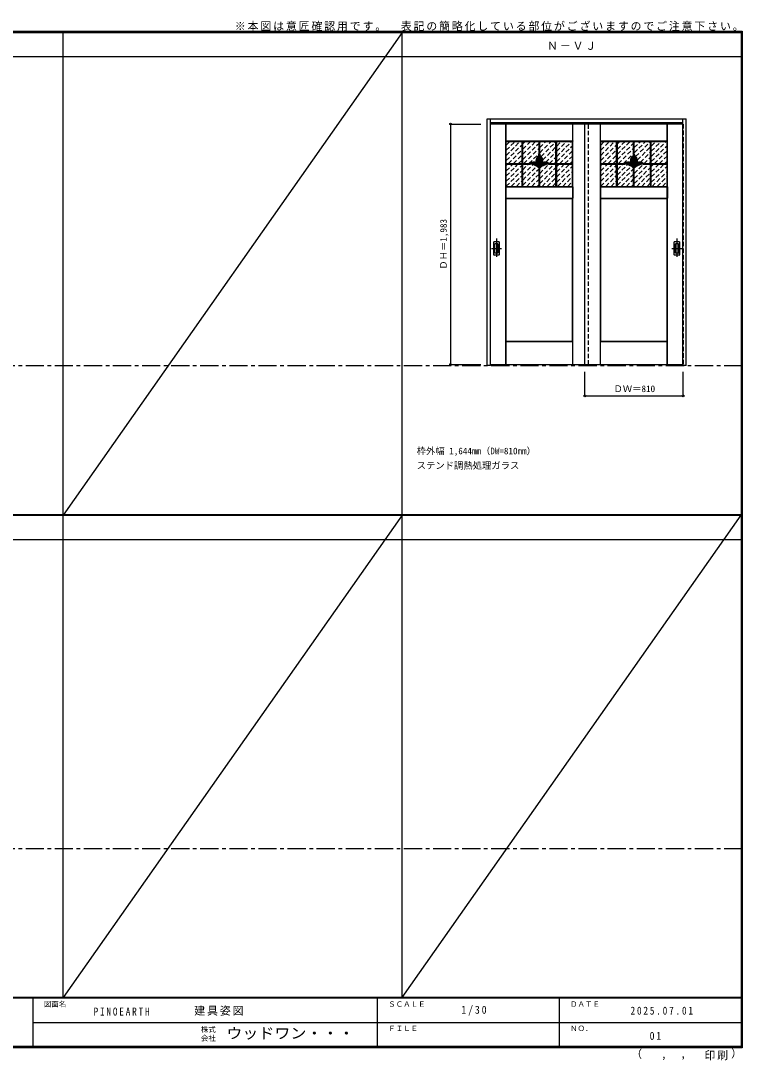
# Model space of a CAD drawing. Units: millimetres, scale not verified. Extents: x -6000 to 5700, y -4307 to 4260.
# Drawn here: x -250 to 5700, y -4307 to 4260 of the extents above; entities that cross this region are included whole.
import ezdxf
from ezdxf.enums import TextEntityAlignment as Align

# ---------------------------------------------------------------- set-up
doc = ezdxf.new("R2010")
doc.units = ezdxf.units.MM
doc.header["$LTSCALE"] = 30
doc.header["$PDMODE"] = 32
doc.header["$PDSIZE"] = 15
doc.linetypes.add('CHAIN1', pattern=[8, 5, -1, 1, -1])
doc.linetypes.add('DASHED1', pattern=[1.8, 1.2, -0.6])
for name, color, linetype in [('0-1_通り芯', 4, 'CHAIN1'), ('0-2_扉', 4, 'DASHED1'), ('0-3_仕上げ', 4, 'Continuous'), ('0-4_枠', 3, 'Continuous'), ('0-6_引手', 3, 'Continuous'), ('0-A_文字', 7, 'Continuous'), ('0-B_寸法', 7, 'Continuous'), ('0-C_ハッチ', 4, 'DASHED1'), ('F-1_枠', 6, 'Continuous'), ('F-A_文字', 7, 'Continuous')]:
    doc.layers.add(name, color=color, linetype=linetype)
doc.styles.add('ＭＳ ゴシック', font='')
doc.styles.get('ＭＳ ゴシック').set_extended_font_data('MS Gothic')

msp = doc.modelspace()

# ---------------------------------------------------------------- linework, layer by layer
at = {"layer": '0-1_通り芯'}
for p, q in [((3673, 2465), (3673, 2303)), ((5161, 2465), (5161, 2303)), ((3632, 2384), (3714, 2384)), ((5120, 2384), (5202, 2384))]:
    msp.add_line(p, q, dxfattribs=at)
at = {"layer": '0-1_通り芯', "color": 7}
for p, q in [((-5490, 1418), (5690, 1418)), ((-5490, -2562.5), (5690, -2562.5))]:
    msp.add_line(p, q, dxfattribs=at)
at = {"layer": '0-2_扉'}
for p, q in [((3622, 3409.5), (3622, 1426.5)), ((3625, 3409.5), (3622, 3409.5)), ((4432, 1426.5), (4432, 3409.5)), ((5209, 3409.5), (5212, 3409.5)), ((3622, 1426.5), (3625, 1426.5))]:
    msp.add_line(p, q, dxfattribs=at)
at = {"layer": '0-2_扉', "color": 3, "linetype": 'Continuous'}
for p, q in [((5209, 3409.5), (3625, 3409.5)), ((4402, 1426.5), (4402, 3409.5)), ((3625, 1426.5), (5209, 1426.5))]:
    msp.add_line(p, q, dxfattribs=at)
at = {"layer": '0-2_扉'}
msp.add_lwpolyline([(5212, 3409.5), (5212, 1426.5), (5209, 1426.5)], dxfattribs=at)
at = {"layer": '0-3_仕上げ', "color": 7}
for p, q in [((3750, 1426.5), (3750, 3409.5)), ((3751, 3268.5), (3751, 3409.5)), ((3752, 3269.5), (3752, 3409.5)), ((4302, 3269.5), (4302, 3409.5)), ((4303, 3268.5), (4303, 3409.5)), ((4304, 1426.5), (4304, 3409.5)), ((4530, 1426.5), (4530, 3409.5)), ((4531, 3268.5), (4531, 3409.5)), ((4532, 3269.5), (4532, 3409.5)), ((5082, 3269.5), (5082, 3409.5)), ((5083, 3268.5), (5083, 3409.5)), ((5084, 1426.5), (5084, 3409.5)), ((3752, 3269.5), (4302, 3269.5)), ((4300, 3265.5), (4303, 3268.5)), ((4302, 3269.5), (4303, 3268.5)), ((4532, 3269.5), (5082, 3269.5)), ((5080, 3265.5), (5083, 3268.5)), ((5082, 3269.5), (5083, 3268.5)), ((3751, 2892.5), (3754, 2895.5)), ((3751, 2892.5), (3752, 2891.5)), ((3751, 2892.5), (3751, 2798.5)), ((3752, 2799.5), (3752, 2891.5)), ((3752, 2891.5), (4302, 2891.5)), ((4302, 2799.5), (4302, 2891.5)), ((4303, 2892.5), (4303, 2798.5)), ((4531, 2892.5), (4534, 2895.5)), ((4531, 2892.5), (4532, 2891.5)), ((4531, 2892.5), (4531, 2798.5)), ((4532, 2799.5), (4532, 2891.5)), ((4532, 2891.5), (5082, 2891.5)), ((5082, 2799.5), (5082, 2891.5)), ((5083, 2892.5), (5083, 2798.5)), ((3752, 2799.5), (4302, 2799.5)), ((4300, 2795.5), (4303, 2798.5)), ((4302, 2799.5), (4303, 2798.5)), ((4532, 2799.5), (5082, 2799.5)), ((5080, 2795.5), (5083, 2798.5)), ((5082, 2799.5), (5083, 2798.5)), ((3751, 1617.5), (3754, 1620.5)), ((3751, 1617.5), (3752, 1616.5)), ((3751, 1426.5), (3751, 1617.5)), ((3752, 1616.5), (4302, 1616.5)), ((3752, 1426.5), (3752, 1616.5)), ((4302, 1426.5), (4302, 1616.5)), ((4303, 1426.5), (4303, 1617.5)), ((4531, 1617.5), (4534, 1620.5)), ((4531, 1617.5), (4532, 1616.5)), ((4531, 1426.5), (4531, 1617.5)), ((4532, 1616.5), (5082, 1616.5)), ((4532, 1426.5), (4532, 1616.5)), ((5082, 1426.5), (5082, 1616.5)), ((5083, 1426.5), (5083, 1617.5))]:
    msp.add_line(p, q, dxfattribs=at)
at = {"layer": '0-3_仕上げ', "color": 3}
for p, q in [((3754, 3265.5), (4300, 3265.5)), ((3754, 2895.5), (3754, 3265.5)), ((3884, 2895.5), (3884, 3265.5)), ((3890, 2895.5), (3890, 3265.5)), ((4024, 3160.82), (4024, 3265.5)), ((4030, 3160.82), (4030, 3265.5)), ((4164, 2895.5), (4164, 3265.5)), ((4170, 2895.5), (4170, 3265.5)), ((4300, 2895.5), (4300, 3265.5)), ((4534, 3265.5), (5080, 3265.5)), ((4534, 2895.5), (4534, 3265.5)), ((4664, 2895.5), (4664, 3265.5)), ((4670, 2895.5), (4670, 3265.5)), ((4804, 3160.82), (4804, 3265.5)), ((4810, 3160.82), (4810, 3265.5)), ((4944, 2895.5), (4944, 3265.5)), ((4950, 2895.5), (4950, 3265.5)), ((5080, 2895.5), (5080, 3265.5)), ((3754, 3083.5), (3949.82, 3083.5)), ((3754, 3077.5), (3951, 3077.5)), ((4024, 2895.5), (4024, 3044.38)), ((4030, 2895.5), (4030, 3044.38)), ((4102.99, 3077.5), (4300, 3077.5)), ((4104.18, 3083.5), (4300, 3083.5)), ((4534, 3083.5), (4729.82, 3083.5)), ((4534, 3077.5), (4731, 3077.5)), ((4804, 2895.5), (4804, 3044.38)), ((4810, 2895.5), (4810, 3044.38)), ((4882.99, 3077.5), (5080, 3077.5)), ((4884.18, 3083.5), (5080, 3083.5)), ((3754, 2895.5), (4300, 2895.5)), ((4534, 2895.5), (5080, 2895.5)), ((3754, 2795.5), (4300, 2795.5)), ((3754, 1620.5), (3754, 2795.5)), ((4300, 1620.5), (4300, 2795.5)), ((4534, 2795.5), (5080, 2795.5)), ((4534, 1620.5), (4534, 2795.5)), ((5080, 1620.5), (5080, 2795.5)), ((3754, 1620.5), (4300, 1620.5)), ((4534, 1620.5), (5080, 1620.5))]:
    msp.add_line(p, q, dxfattribs=at)
at = {"layer": '0-3_仕上げ', "color": 3, "linetype": 'CHAIN1'}
for p, q in [((3887, 2895.5), (3887, 3265.5)), ((4027, 3160.82), (4027, 3265.5)), ((4167, 2895.5), (4167, 3265.5)), ((4667, 2895.5), (4667, 3265.5)), ((4807, 3160.82), (4807, 3265.5)), ((4947, 2895.5), (4947, 3265.5)), ((3754, 3080.5), (3951, 3080.5)), ((4027, 2895.5), (4027, 3050.39)), ((4103, 3080.5), (4300, 3080.5)), ((4534, 3080.5), (4731, 3080.5)), ((4807, 2895.5), (4807, 3050.39)), ((4883, 3080.5), (5080, 3080.5))]:
    msp.add_line(p, q, dxfattribs=at)
at = {"layer": '0-3_仕上げ', "color": 7}
for points in [[(3752, 3269.5), (3751, 3268.5), (3754, 3265.5)], [(4532, 3269.5), (4531, 3268.5), (4534, 3265.5)], [(4300, 2895.5), (4303, 2892.5), (4302, 2891.5)], [(5080, 2895.5), (5083, 2892.5), (5082, 2891.5)], [(3752, 2799.5), (3751, 2798.5), (3754, 2795.5)], [(4532, 2799.5), (4531, 2798.5), (4534, 2795.5)], [(4300, 1620.5), (4303, 1617.5), (4302, 1616.5)], [(5080, 1620.5), (5083, 1617.5), (5082, 1616.5)]]:
    msp.add_lwpolyline(points, dxfattribs=at)
at = {"layer": '0-3_仕上げ', "color": 3}
for centre, radius, start, end in [((3982.07, 3047.94), 48, 65.27067, 132.2051), ((3982.07, 3047.94), 42, 7.55844, 122.98693), ((4041.62, 3108.59), 43, 131.16277, 203.35991), ((4041.62, 3108.59), 37, 131.16277, 225.52075), ((3992.26, 3165.06), 32, 311.16277, 353.05604), ((3992.26, 3165.06), 38, 311.16277, 336.10603), ((4061.74, 3165.06), 38, 203.89397, 228.83723), ((4061.74, 3165.06), 32, 186.94396, 228.83723), ((4071.93, 3047.94), 42, 57.01307, 172.44156), ((4012.38, 3108.59), 37, 314.47925, 48.83723), ((4012.38, 3108.59), 43, 336.64009, 48.83723), ((4071.93, 3047.94), 48, 47.7949, 114.72933), ((4762.07, 3047.94), 48, 65.27067, 132.2051), ((4762.07, 3047.94), 42, 7.55844, 122.98693), ((4821.62, 3108.59), 43, 131.16277, 203.35991), ((4821.62, 3108.59), 37, 131.16277, 225.52075), ((4772.26, 3165.06), 32, 311.16277, 353.05604), ((4772.26, 3165.06), 38, 311.16277, 336.10603), ((4841.74, 3165.06), 38, 203.89397, 228.83723), ((4841.74, 3165.06), 32, 186.94396, 228.83723), ((4851.93, 3047.94), 42, 57.01307, 172.44156), ((4792.38, 3108.59), 37, 314.47925, 48.83723), ((4792.38, 3108.59), 43, 336.64009, 48.83723), ((4851.93, 3047.94), 48, 47.7949, 114.72933), ((3951.01, 2980.5), 97, 41.19177, 90.00377), ((3951.01, 2980.5), 103, 45.10773, 85.43764), ((3982.07, 3047.94), 48, 20.5908, 45.52075), ((4071.93, 3047.94), 48, 134.47925, 159.4092), ((4102.99, 2980.5), 97, 90, 138.80823), ((4102.99, 2980.5), 103, 94.56236, 134.89227), ((4731.01, 2980.5), 97, 41.19177, 90.00377), ((4731.01, 2980.5), 103, 45.10773, 85.43764), ((4762.07, 3047.94), 48, 20.5908, 45.52075), ((4851.93, 3047.94), 48, 134.47925, 159.4092), ((4882.99, 2980.5), 97, 90, 138.80823), ((4882.99, 2980.5), 103, 94.56236, 134.89227)]:
    msp.add_arc(centre, radius, start, end, dxfattribs=at)
at = {"layer": '0-3_仕上げ', "color": 3, "linetype": 'CHAIN1'}
for centre, radius, start, end in [((3982.07, 3047.94), 45, 3.11365, 133.65902), ((4041.62, 3108.59), 40, 131.16277, 225.52075), ((3992.26, 3165.06), 35, 311.16277, 353.05604), ((4061.74, 3165.06), 35, 186.94396, 228.83723), ((4071.93, 3047.94), 45, 46.34098, 176.88635), ((4012.38, 3108.59), 40, 314.47925, 48.83723), ((4762.07, 3047.94), 45, 3.11365, 133.65902), ((4821.62, 3108.59), 40, 131.16277, 225.52075), ((4772.26, 3165.06), 35, 311.16277, 353.05604), ((4841.74, 3165.06), 35, 186.94396, 228.83723), ((4851.93, 3047.94), 45, 46.34098, 176.88635), ((4792.38, 3108.59), 40, 314.47925, 48.83723), ((3951.01, 2980.5), 100, 40.5416, 90.00377), ((4102.99, 2980.5), 100, 89.99623, 139.4584), ((4731.01, 2980.5), 100, 40.5416, 90.00377), ((4882.99, 2980.5), 100, 89.99623, 139.4584)]:
    msp.add_arc(centre, radius, start, end, dxfattribs=at)
at = {"layer": '0-4_枠'}
for p, q in [((3595, 1418), (3595, 3453)), ((3595, 3453), (5239, 3453)), ((3625, 1418), (3625, 3453)), ((5209, 1427.04), (5209, 3453)), ((5239, 1418), (5239, 3453)), ((3625, 3423), (5209, 3423)), ((3625, 1418), (3595, 1418)), ((5209, 1426.7), (5209, 1427.04))]:
    msp.add_line(p, q, dxfattribs=at)
msp.add_lwpolyline([(5239, 1418), (5209, 1418), (5209, 1426.7)], dxfattribs=at)
at = {"layer": '0-6_引手'}
for p, q in [((3652, 2330.5), (3652, 2437.5)), ((3692.5, 2439), (3653.5, 2439)), ((3694, 2437.5), (3694, 2330.5)), ((5140, 2330.5), (5140, 2437.5)), ((5180.5, 2439), (5141.5, 2439)), ((5182, 2437.5), (5182, 2330.5)), ((3692.5, 2329), (3653.5, 2329)), ((5180.5, 2329), (5141.5, 2329))]:
    msp.add_line(p, q, dxfattribs=at)
at = {"layer": '0-6_引手', "color": 7}
for p, q in [((3660.5, 2346.5), (3660.5, 2421.5)), ((3684, 2423), (3662, 2423)), ((3685.5, 2421.5), (3685.5, 2346.5)), ((5148.5, 2346.5), (5148.5, 2421.5)), ((5172, 2423), (5150, 2423)), ((5173.5, 2421.5), (5173.5, 2346.5)), ((3684, 2345), (3662, 2345)), ((5172, 2345), (5150, 2345))]:
    msp.add_line(p, q, dxfattribs=at)
at = {"layer": '0-6_引手'}
for centre, start, end in [((3653.5, 2437.5), 90, 180), ((3692.5, 2437.5), 0, 90), ((5141.5, 2437.5), 90, 180), ((5180.5, 2437.5), 0, 90), ((3653.5, 2330.5), 180, 270), ((3692.5, 2330.5), 270, 0), ((5141.5, 2330.5), 180, 270), ((5180.5, 2330.5), 270, 0)]:
    msp.add_arc(centre, 1.5, start, end, dxfattribs=at)
at = {"layer": '0-6_引手', "color": 7}
for centre, start, end in [((3662, 2421.5), 90, 180), ((3684, 2421.5), 0, 90), ((5150, 2421.5), 90, 180), ((5172, 2421.5), 0, 90), ((3662, 2346.5), 180, 270), ((3684, 2346.5), 270, 0), ((5150, 2346.5), 180, 270), ((5172, 2346.5), 270, 0)]:
    msp.add_arc(centre, 1.5, start, end, dxfattribs=at)
at = {"layer": '0-B_寸法', "color": 4}
for p, q in [((3295, 3409.5), (3545, 3409.5)), ((3295, 3409.5), (3295, 1426.5)), ((3295, 1426.5), (3545, 1426.5)), ((4402, 1168), (4402, 1368)), ((5212, 1168), (5212, 1368)), ((4402, 1168), (5212, 1168))]:
    msp.add_line(p, q, dxfattribs=at)
at = {"layer": '0-B_寸法'}
for p in [(3295, 3409.5), (3295, 1426.5), (4402, 1168), (5212, 1168)]:
    msp.add_point(p, dxfattribs=at)
at = {"layer": '0-C_ハッチ'}
for p, q in [((3754, 3151.13), (3868.37, 3265.5)), ((3754, 3193.55), (3825.95, 3265.5)), ((3754, 3235.98), (3783.52, 3265.5)), ((3890, 3159.85), (3995.65, 3265.5)), ((3890, 3202.27), (3953.23, 3265.5)), ((3890, 3244.7), (3910.8, 3265.5)), ((4030, 3172.57), (4122.93, 3265.5)), ((4030, 3214.99), (4080.51, 3265.5)), ((4030, 3257.42), (4038.08, 3265.5)), ((4040.76, 3140.9), (4164, 3264.14)), ((4170, 3142.86), (4292.64, 3265.5)), ((4170, 3185.29), (4250.21, 3265.5)), ((4170, 3227.71), (4207.79, 3265.5)), ((4534, 3151.13), (4648.37, 3265.5)), ((4534, 3193.55), (4605.95, 3265.5)), ((4534, 3235.98), (4563.52, 3265.5)), ((4670, 3159.85), (4775.65, 3265.5)), ((4670, 3202.27), (4733.23, 3265.5)), ((4670, 3244.7), (4690.8, 3265.5)), ((4810, 3172.57), (4902.93, 3265.5)), ((4810, 3214.99), (4860.51, 3265.5)), ((4810, 3257.42), (4818.08, 3265.5)), ((4820.76, 3140.9), (4944, 3264.14)), ((4950, 3142.86), (5072.64, 3265.5)), ((4950, 3185.29), (5030.21, 3265.5)), ((4950, 3227.71), (4987.79, 3265.5)), ((3754, 3108.7), (3884, 3238.7)), ((3771.23, 3083.5), (3884, 3196.27)), ((3890, 3117.42), (4024, 3251.42)), ((3898.51, 3083.5), (4024, 3208.99)), ((4055.16, 3112.88), (4164, 3221.71)), ((4079.98, 3095.27), (4164, 3179.29)), ((4170, 3100.44), (4300, 3230.44)), ((4195.49, 3083.5), (4300, 3188.01)), ((4534, 3108.7), (4664, 3238.7)), ((4551.23, 3083.5), (4664, 3196.27)), ((4670, 3117.42), (4804, 3251.42)), ((4678.51, 3083.5), (4804, 3208.99)), ((4835.16, 3112.88), (4944, 3221.71)), ((4859.98, 3095.27), (4944, 3179.29)), ((4950, 3100.44), (5080, 3230.44)), ((4975.49, 3083.5), (5080, 3188.01)), ((3813.65, 3083.5), (3884, 3153.85)), ((3856.08, 3083.5), (3884, 3111.42)), ((3940.93, 3083.5), (4024, 3166.57)), ((3994.23, 3094.38), (3999.55, 3099.69)), ((4110.64, 3083.5), (4164, 3136.86)), ((4153.06, 3083.5), (4164, 3094.44)), ((4237.92, 3083.5), (4300, 3145.58)), ((4280.34, 3083.5), (4300, 3103.16)), ((4593.65, 3083.5), (4664, 3153.85)), ((4636.08, 3083.5), (4664, 3111.42)), ((4720.93, 3083.5), (4804, 3166.57)), ((4774.23, 3094.38), (4779.55, 3099.69)), ((4890.64, 3083.5), (4944, 3136.86)), ((4933.06, 3083.5), (4944, 3094.44)), ((5017.92, 3083.5), (5080, 3145.58)), ((5060.34, 3083.5), (5080, 3103.16)), ((3754, 2981.42), (3850.08, 3077.5)), ((3754, 3023.85), (3807.65, 3077.5)), ((3754, 3066.27), (3765.23, 3077.5)), ((3754, 2938.99), (3884, 3068.99)), ((3754, 2896.57), (3884, 3026.57)), ((3890, 3032.57), (3934.93, 3077.5)), ((3890, 3074.99), (3892.51, 3077.5)), ((3890, 2990.14), (3974.48, 3074.62)), ((3890, 2947.71), (4004.02, 3061.73)), ((3890, 2905.29), (4024, 3039.29)), ((4030, 2960.44), (4147.06, 3077.5)), ((4030, 3002.86), (4104.64, 3077.5)), ((4030, 2918.01), (4164, 3052.01)), ((4049.92, 2895.5), (4164, 3009.58)), ((4170, 2973.16), (4274.34, 3077.5)), ((4170, 3015.58), (4231.92, 3077.5)), ((4170, 3058.01), (4189.49, 3077.5)), ((4170, 2930.73), (4300, 3060.73)), ((4177.2, 2895.5), (4300, 3018.3)), ((4534, 2981.42), (4630.08, 3077.5)), ((4534, 3023.85), (4587.65, 3077.5)), ((4534, 3066.27), (4545.23, 3077.5)), ((4534, 2938.99), (4664, 3068.99)), ((4534, 2896.57), (4664, 3026.57)), ((4670, 3032.57), (4714.93, 3077.5)), ((4670, 3074.99), (4672.51, 3077.5)), ((4670, 2990.14), (4754.48, 3074.62)), ((4670, 2947.71), (4784.02, 3061.73)), ((4670, 2905.29), (4804, 3039.29)), ((4810, 2960.44), (4927.06, 3077.5)), ((4810, 3002.86), (4884.64, 3077.5)), ((4810, 2918.01), (4944, 3052.01)), ((4829.92, 2895.5), (4944, 3009.58)), ((4950, 2973.16), (5054.34, 3077.5)), ((4950, 3015.58), (5011.92, 3077.5)), ((4950, 3058.01), (4969.49, 3077.5)), ((4950, 2930.73), (5080, 3060.73)), ((4957.2, 2895.5), (5080, 3018.3)), ((3795.36, 2895.5), (3884, 2984.14)), ((3837.79, 2895.5), (3884, 2941.71)), ((3922.64, 2895.5), (4024, 2996.86)), ((3965.06, 2895.5), (4024, 2954.44)), ((4092.34, 2895.5), (4164, 2967.16)), ((4134.77, 2895.5), (4164, 2924.73)), ((4219.62, 2895.5), (4300, 2975.88)), ((4262.05, 2895.5), (4300, 2933.45)), ((4575.36, 2895.5), (4664, 2984.14)), ((4617.79, 2895.5), (4664, 2941.71)), ((4702.64, 2895.5), (4804, 2996.86)), ((4745.06, 2895.5), (4804, 2954.44)), ((4872.34, 2895.5), (4944, 2967.16)), ((4914.77, 2895.5), (4944, 2924.73)), ((4999.62, 2895.5), (5080, 2975.88)), ((5042.05, 2895.5), (5080, 2933.45)), ((3880.21, 2895.5), (3884, 2899.29)), ((4007.49, 2895.5), (4024, 2912.01)), ((4660.21, 2895.5), (4664, 2899.29)), ((4787.49, 2895.5), (4804, 2912.01))]:
    msp.add_line(p, q, dxfattribs=at)
at = {"layer": '0-C_ハッチ', "color": 2, "linetype": 'Continuous'}
for p, q in [((3965.22, 3086.42), (3969.89, 3081.75)), ((3971.53, 3088.6), (3981.13, 3079)), ((3978.8, 3089.82), (3994.96, 3073.65)), ((3987.51, 3089.59), (4021.52, 3055.58)), ((3999.37, 3086.21), (4020.34, 3065.25)), ((4051.54, 3084.66), (4061.45, 3074.75)), ((4057.35, 3087.33), (4067.5, 3077.19)), ((4063.99, 3089.19), (4073.87, 3079.3)), ((4071.71, 3089.94), (4080.62, 3081.04)), ((4081.24, 3088.9), (4087.77, 3082.37)), ((4745.22, 3086.42), (4749.89, 3081.75)), ((4751.53, 3088.6), (4761.13, 3079)), ((4758.8, 3089.82), (4774.96, 3073.65)), ((4767.51, 3089.59), (4801.52, 3055.58)), ((4779.37, 3086.21), (4800.34, 3065.25)), ((4831.54, 3084.66), (4841.45, 3074.75)), ((4837.35, 3087.33), (4847.5, 3077.19)), ((4843.99, 3089.19), (4853.87, 3079.3)), ((4851.71, 3089.94), (4860.62, 3081.04)), ((4861.24, 3088.9), (4867.77, 3082.37)), ((4032.2, 3061.57), (4035.48, 3058.29)), ((4034.76, 3067.5), (4040.15, 3062.11)), ((4038.02, 3072.72), (4045.07, 3065.67)), ((4041.91, 3077.32), (4050.26, 3068.97)), ((4046.41, 3081.3), (4055.71, 3072.01)), ((4812.2, 3061.57), (4815.48, 3058.29)), ((4814.76, 3067.5), (4820.15, 3062.11)), ((4818.02, 3072.72), (4825.07, 3065.67)), ((4821.91, 3077.32), (4830.26, 3068.97)), ((4826.41, 3081.3), (4835.71, 3072.01))]:
    msp.add_line(p, q, dxfattribs=at)
at = {"layer": '0-C_ハッチ', "color": 3, "linetype": 'Continuous'}
for p, q in [((4036.45, 3136.7), (4004.79, 3105.04)), ((4032.3, 3141.03), (4004.98, 3113.71)), ((4040.67, 3132.43), (4006.19, 3097.95)), ((4044.2, 3127.47), (4008.61, 3091.88)), ((4028.83, 3146.05), (4009.2, 3126.41)), ((4046.96, 3121.75), (4011.84, 3086.63)), ((4048.8, 3115.11), (4015.79, 3082.1)), ((4049.35, 3107.17), (4019.8, 3077.62)), ((4047.44, 3096.78), (4023.25, 3072.59)), ((4816.45, 3136.7), (4784.79, 3105.04)), ((4812.3, 3141.03), (4784.98, 3113.71)), ((4820.67, 3132.43), (4786.19, 3097.95)), ((4824.2, 3127.47), (4788.61, 3091.88)), ((4808.83, 3146.05), (4789.2, 3126.41)), ((4826.96, 3121.75), (4791.84, 3086.63)), ((4828.8, 3115.11), (4795.79, 3082.1)), ((4829.35, 3107.17), (4799.8, 3077.62)), ((4827.44, 3096.78), (4803.25, 3072.59))]:
    msp.add_line(p, q, dxfattribs=at)
at = {"layer": 'F-1_枠'}
for p, q in [((-6000, 4175), (5700, 4175)), ((-6000, 4170), (5700, 4170)), ((-6000, 4165), (5700, 4165)), ((100, -3790), (100, 4175)), ((2895, -3790), (2895, 4175)), ((5690, 4175), (5690, -4205)), ((5695, 4175), (5695, -4205)), ((5700, 4175), (5700, -4205)), ((-6000, 3965), (5700, 3965)), ((-6000, 190.5), (5700, 190.5)), ((-6000, 187.5), (5700, 187.5)), ((-6000, 184.5), (5700, 184.5)), ((-6000, -15.5), (5700, -15.5)), ((5700, -3790), (-6000, -3790)), ((5700, -3795), (-6000, -3795)), ((-150, -3795), (-150, -4195)), ((2690, -3795), (2690, -4195)), ((4190, -3795), (4190, -4195)), ((-150, -3995), (5690, -3995.01)), ((5700, -4195), (-6000, -4195)), ((5700, -4200), (-6000, -4200)), ((5700, -4205), (-6000, -4205))]:
    msp.add_line(p, q, dxfattribs=at)
at = {"layer": 'F-A_文字'}
for p, q in [((2895, 4165), (100, 184.5)), ((2895, 184.5), (100, -3790)), ((2895, -3790), (5690, 184.5))]:
    msp.add_line(p, q, dxfattribs=at)

# ---------------------------------------------------------------- texts
at = {"layer": '0-A_文字', "style": 'ＭＳ ゴシック'}
for s, p in [('枠外幅 1,644mm（DW=810mm）', (3015, 670.5)), ('ステンド調熱処理ガラス', (3015, 550.5))]:
    msp.add_text(s, height=54.99, dxfattribs=at).set_placement(p, align=Align.BOTTOM_LEFT)
at = {"layer": '0-A_文字', "char_height": 65.98, "attachment_point": 7, "style": 'ＭＳ ゴシック'}
for s, insert in [('\\T1.17;※本図は意匠確認用です。\u3000表記の簡略化している部位がございますのでご注意下さい。', (1515, 4175)), ('\\T1.17;Ｎ－ＶＪ', (4090, 4020))]:
    msp.add_mtext(s, dxfattribs=dict(at, insert=insert))
at = {"layer": '0-B_寸法', "style": 'ＭＳ ゴシック'}
msp.add_text('ＤＨ＝1,983', height=54.99, rotation=90, dxfattribs=at).set_placement((3280, 2208.75), align=Align.BOTTOM_LEFT)
msp.add_text('ＤＷ＝810', height=54.99, dxfattribs=at).set_placement((4638.25, 1183), align=Align.BOTTOM_LEFT)
at = {"layer": 'F-A_文字', "style": 'ＭＳ ゴシック'}
for s, height, p in [('図面名', 43.99, (-60, -3880)), ('ＳＣＡＬＥ', 43.99, (2780, -3880)), ('ＤＡＴＥ', 43.99, (4280, -3880)), ('株式', 43.99, (1235, -4089)), ('ＦＩＬＥ', 43.99, (2780, -4080)), ('ＮＯ．', 43.99, (4280, -4080)), ('会社', 43.99, (1235, -4161)), ('（', 65.98, (4784.03, -4308.31)), (',', 65.98, (5031.28, -4308.31)), (',', 65.98, (5190.2, -4305.53)), ('）', 65.98, (5608.4, -4304.13))]:
    msp.add_text(s, height=height, dxfattribs=at).set_placement(p, align=Align.BOTTOM_LEFT)
at = {"layer": 'F-A_文字', "style": 'ＭＳ ゴシック', "width": 1.1}
msp.add_text('ウッドワン・・・', height=87.98, dxfattribs=at).set_placement((1445, -4155), align=Align.BOTTOM_LEFT)
at = {"layer": 'F-A_文字', "char_height": 65.98, "attachment_point": 7, "style": 'ＭＳ ゴシック'}
for s, insert in [('\\T1.38;\\W0.9;1/30', (3383.75, -3940)), ('\\T1.39;\\W0.85;PINOEARTH', (350, -3940)), ('\\T1.17;建具姿図', (1180.42, -3940)), ('\\T1.39;\\W0.85;2025.07.01', (4778.75, -3932.5)), ('\\T1.36;\\W0.9;01', (4936.25, -4140)), ('\\T1.17;印刷', (5388.15, -4306.92))]:
    msp.add_mtext(s, dxfattribs=dict(at, insert=insert))

doc.saveas('drawing.dxf')
